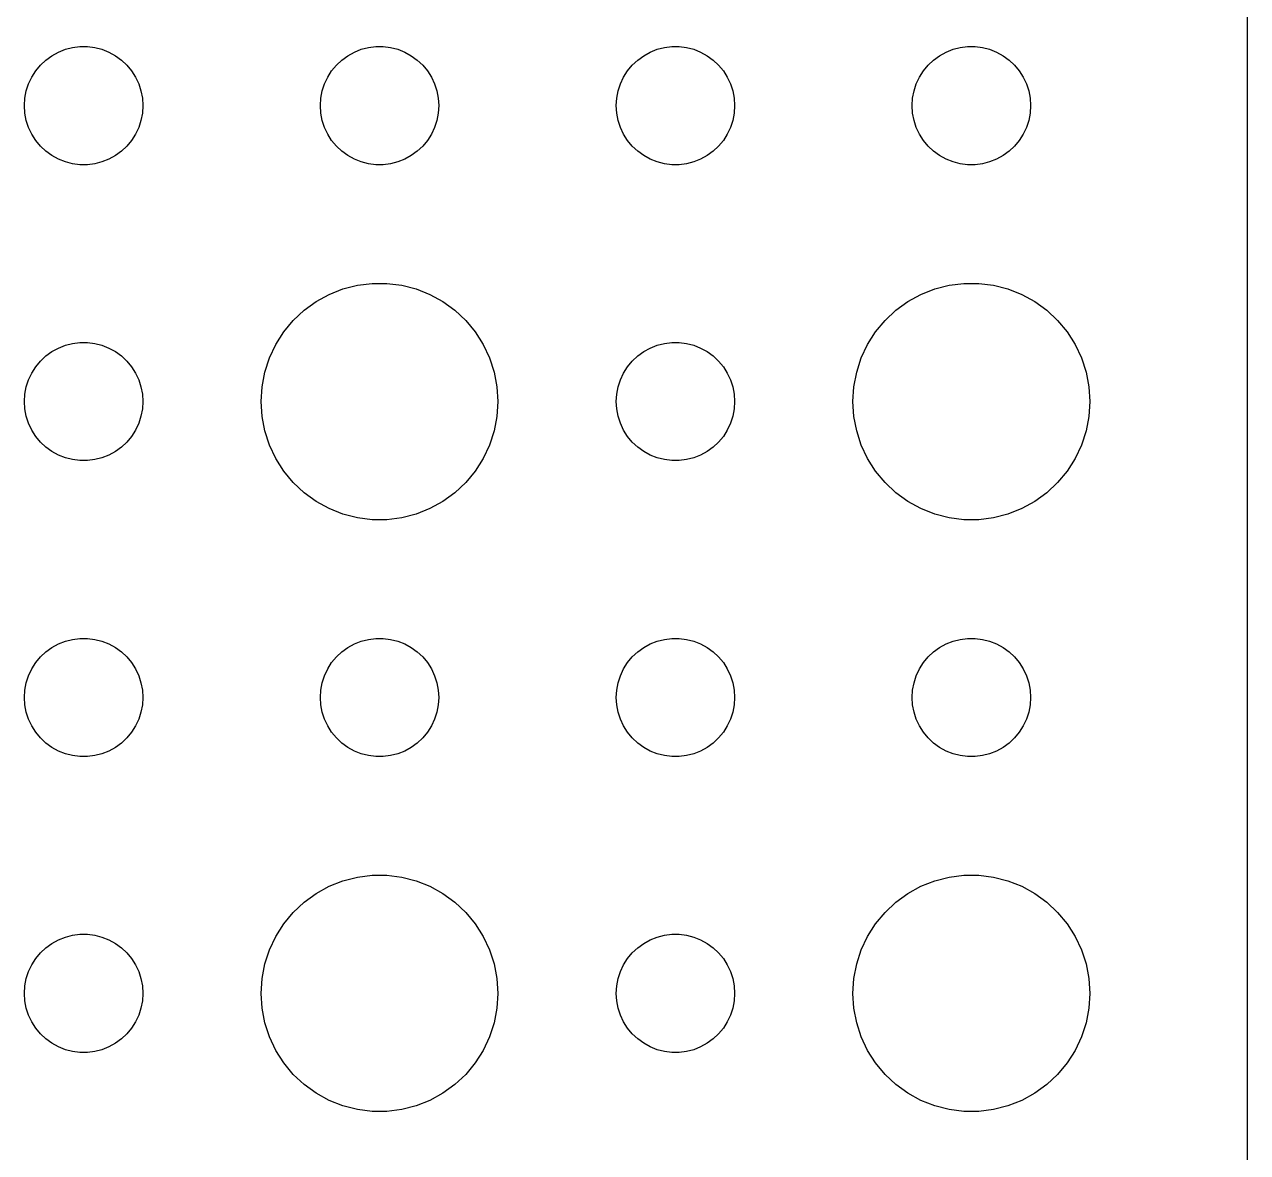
# Model space of a CAD drawing. Header units: metres. Extents: x -134 to 134, y 176 to 394.
# Drawn here: x 103.5 to 134.5, y 337.97 to 366.56 of the extents above; entities that cross this region are included whole.
import ezdxf

# ---------------------------------------------------------------- set-up
doc = ezdxf.new("R2010")
doc.units = ezdxf.units.M

msp = doc.modelspace()

# ---------------------------------------------------------------- linework, layer by layer
for p, q in [((134.5, 295), (134.5, 389)), ((104.196, 365.766), (104.361, 365.857)), ((104.361, 365.857), (104.536, 365.927)), ((104.536, 365.927), (104.719, 365.973)), ((104.719, 365.973), (104.906, 365.997)), ((104.906, 365.997), (105.094, 365.997)), ((105.094, 365.997), (105.281, 365.973)), ((105.281, 365.973), (105.464, 365.927)), ((105.464, 365.927), (105.639, 365.857)), ((105.639, 365.857), (105.804, 365.766)), ((111.696, 365.766), (111.861, 365.857)), ((111.861, 365.857), (112.036, 365.927)), ((112.036, 365.927), (112.219, 365.973)), ((112.219, 365.973), (112.406, 365.997)), ((112.406, 365.997), (112.594, 365.997)), ((112.594, 365.997), (112.781, 365.973)), ((112.781, 365.973), (112.964, 365.927)), ((112.964, 365.927), (113.139, 365.857)), ((113.139, 365.857), (113.304, 365.766)), ((119.196, 365.766), (119.361, 365.857)), ((119.361, 365.857), (119.536, 365.927)), ((119.536, 365.927), (119.719, 365.973)), ((119.719, 365.973), (119.906, 365.997)), ((119.906, 365.997), (120.094, 365.997)), ((120.094, 365.997), (120.281, 365.973)), ((120.281, 365.973), (120.464, 365.927)), ((120.464, 365.927), (120.639, 365.857)), ((120.639, 365.857), (120.804, 365.766)), ((126.696, 365.766), (126.861, 365.857)), ((126.861, 365.857), (127.036, 365.927)), ((127.036, 365.927), (127.219, 365.973)), ((127.219, 365.973), (127.406, 365.997)), ((127.406, 365.997), (127.594, 365.997)), ((127.594, 365.997), (127.781, 365.973)), ((127.781, 365.973), (127.964, 365.927)), ((127.964, 365.927), (128.139, 365.857)), ((128.139, 365.857), (128.304, 365.766)), ((103.786, 365.382), (103.907, 365.527)), ((103.907, 365.527), (104.044, 365.656)), ((104.044, 365.656), (104.196, 365.766)), ((105.804, 365.766), (105.956, 365.656)), ((105.956, 365.656), (106.093, 365.527)), ((106.093, 365.527), (106.214, 365.382)), ((111.286, 365.382), (111.407, 365.527)), ((111.407, 365.527), (111.544, 365.656)), ((111.544, 365.656), (111.696, 365.766)), ((113.304, 365.766), (113.456, 365.656)), ((113.456, 365.656), (113.593, 365.527)), ((113.593, 365.527), (113.714, 365.382)), ((118.786, 365.382), (118.907, 365.527)), ((118.907, 365.527), (119.044, 365.656)), ((119.044, 365.656), (119.196, 365.766)), ((120.804, 365.766), (120.956, 365.656)), ((120.956, 365.656), (121.093, 365.527)), ((121.093, 365.527), (121.214, 365.382)), ((126.286, 365.382), (126.407, 365.527)), ((126.407, 365.527), (126.544, 365.656)), ((126.544, 365.656), (126.696, 365.766)), ((128.304, 365.766), (128.456, 365.656)), ((128.456, 365.656), (128.593, 365.527)), ((128.593, 365.527), (128.714, 365.382)), ((103.605, 365.052), (103.686, 365.223)), ((103.686, 365.223), (103.786, 365.382)), ((106.214, 365.382), (106.314, 365.223)), ((106.314, 365.223), (106.395, 365.052)), ((111.105, 365.052), (111.186, 365.223)), ((111.186, 365.223), (111.286, 365.382)), ((113.714, 365.382), (113.814, 365.223)), ((113.814, 365.223), (113.895, 365.052)), ((118.605, 365.052), (118.686, 365.223)), ((118.686, 365.223), (118.786, 365.382)), ((121.214, 365.382), (121.314, 365.223)), ((121.314, 365.223), (121.395, 365.052)), ((126.105, 365.052), (126.186, 365.223)), ((126.186, 365.223), (126.286, 365.382)), ((128.714, 365.382), (128.814, 365.223)), ((128.814, 365.223), (128.895, 365.052)), ((103.512, 364.688), (103.547, 364.873)), ((103.547, 364.873), (103.605, 365.052)), ((106.395, 365.052), (106.453, 364.873)), ((106.453, 364.873), (106.488, 364.688)), ((111.012, 364.688), (111.047, 364.873)), ((111.047, 364.873), (111.105, 365.052)), ((113.895, 365.052), (113.953, 364.873)), ((113.953, 364.873), (113.988, 364.688)), ((118.512, 364.688), (118.547, 364.873)), ((118.547, 364.873), (118.605, 365.052)), ((121.395, 365.052), (121.453, 364.873)), ((121.453, 364.873), (121.488, 364.688)), ((126.012, 364.688), (126.047, 364.873)), ((126.047, 364.873), (126.105, 365.052)), ((128.895, 365.052), (128.953, 364.873)), ((128.953, 364.873), (128.988, 364.688)), ((103.5, 364.5), (103.512, 364.688)), ((106.488, 364.688), (106.5, 364.5)), ((111, 364.5), (111.012, 364.688)), ((113.988, 364.688), (114, 364.5)), ((118.5, 364.5), (118.512, 364.688)), ((121.488, 364.688), (121.5, 364.5)), ((126, 364.5), (126.012, 364.688)), ((128.988, 364.688), (129, 364.5)), ((103.512, 364.312), (103.5, 364.5)), ((103.547, 364.127), (103.512, 364.312)), ((106.488, 364.312), (106.453, 364.127)), ((106.5, 364.5), (106.488, 364.312)), ((111.012, 364.312), (111, 364.5)), ((111.047, 364.127), (111.012, 364.312)), ((113.988, 364.312), (113.953, 364.127)), ((114, 364.5), (113.988, 364.312)), ((118.512, 364.312), (118.5, 364.5)), ((118.547, 364.127), (118.512, 364.312)), ((121.488, 364.312), (121.453, 364.127)), ((121.5, 364.5), (121.488, 364.312)), ((126.012, 364.312), (126, 364.5)), ((126.047, 364.127), (126.012, 364.312)), ((128.988, 364.312), (128.953, 364.127)), ((129, 364.5), (128.988, 364.312)), ((103.605, 363.948), (103.547, 364.127)), ((103.686, 363.777), (103.605, 363.948)), ((106.395, 363.948), (106.314, 363.777)), ((106.453, 364.127), (106.395, 363.948)), ((111.105, 363.948), (111.047, 364.127)), ((111.186, 363.777), (111.105, 363.948)), ((113.895, 363.948), (113.814, 363.777)), ((113.953, 364.127), (113.895, 363.948)), ((118.605, 363.948), (118.547, 364.127)), ((118.686, 363.777), (118.605, 363.948)), ((121.395, 363.948), (121.314, 363.777)), ((121.453, 364.127), (121.395, 363.948)), ((126.105, 363.948), (126.047, 364.127)), ((126.186, 363.777), (126.105, 363.948)), ((128.895, 363.948), (128.814, 363.777)), ((128.953, 364.127), (128.895, 363.948)), ((103.786, 363.618), (103.686, 363.777)), ((106.314, 363.777), (106.214, 363.618)), ((111.286, 363.618), (111.186, 363.777)), ((113.814, 363.777), (113.714, 363.618)), ((118.786, 363.618), (118.686, 363.777)), ((121.314, 363.777), (121.214, 363.618)), ((126.286, 363.618), (126.186, 363.777)), ((128.814, 363.777), (128.714, 363.618)), ((103.907, 363.473), (103.786, 363.618)), ((104.044, 363.344), (103.907, 363.473)), ((104.196, 363.234), (104.044, 363.344)), ((105.956, 363.344), (105.804, 363.234)), ((106.093, 363.473), (105.956, 363.344)), ((106.214, 363.618), (106.093, 363.473)), ((111.407, 363.473), (111.286, 363.618)), ((111.544, 363.344), (111.407, 363.473)), ((111.696, 363.234), (111.544, 363.344)), ((113.456, 363.344), (113.304, 363.234)), ((113.593, 363.473), (113.456, 363.344)), ((113.714, 363.618), (113.593, 363.473)), ((118.907, 363.473), (118.786, 363.618)), ((119.044, 363.344), (118.907, 363.473)), ((119.196, 363.234), (119.044, 363.344)), ((120.956, 363.344), (120.804, 363.234)), ((121.093, 363.473), (120.956, 363.344)), ((121.214, 363.618), (121.093, 363.473)), ((126.407, 363.473), (126.286, 363.618)), ((126.544, 363.344), (126.407, 363.473)), ((126.696, 363.234), (126.544, 363.344)), ((128.456, 363.344), (128.304, 363.234)), ((128.593, 363.473), (128.456, 363.344)), ((128.714, 363.618), (128.593, 363.473)), ((104.361, 363.143), (104.196, 363.234)), ((104.536, 363.073), (104.361, 363.143)), ((104.719, 363.027), (104.536, 363.073)), ((104.906, 363.003), (104.719, 363.027)), ((105.281, 363.027), (105.094, 363.003)), ((105.464, 363.073), (105.281, 363.027)), ((105.639, 363.143), (105.464, 363.073)), ((105.804, 363.234), (105.639, 363.143)), ((111.861, 363.143), (111.696, 363.234)), ((112.036, 363.073), (111.861, 363.143)), ((112.219, 363.027), (112.036, 363.073)), ((112.406, 363.003), (112.219, 363.027)), ((112.781, 363.027), (112.594, 363.003)), ((112.964, 363.073), (112.781, 363.027)), ((113.139, 363.143), (112.964, 363.073)), ((113.304, 363.234), (113.139, 363.143)), ((119.361, 363.143), (119.196, 363.234)), ((119.536, 363.073), (119.361, 363.143)), ((119.719, 363.027), (119.536, 363.073)), ((119.906, 363.003), (119.719, 363.027)), ((120.281, 363.027), (120.094, 363.003)), ((120.464, 363.073), (120.281, 363.027)), ((120.639, 363.143), (120.464, 363.073)), ((120.804, 363.234), (120.639, 363.143)), ((126.861, 363.143), (126.696, 363.234)), ((127.036, 363.073), (126.861, 363.143)), ((127.219, 363.027), (127.036, 363.073)), ((127.406, 363.003), (127.219, 363.027)), ((127.781, 363.027), (127.594, 363.003)), ((127.964, 363.073), (127.781, 363.027)), ((128.139, 363.143), (127.964, 363.073)), ((128.304, 363.234), (128.139, 363.143)), ((105.094, 363.003), (104.906, 363.003)), ((112.594, 363.003), (112.406, 363.003)), ((120.094, 363.003), (119.906, 363.003)), ((127.594, 363.003), (127.406, 363.003)), ((111.573, 359.853), (111.938, 359.947)), ((111.938, 359.947), (112.312, 359.994)), ((112.312, 359.994), (112.688, 359.994)), ((112.688, 359.994), (113.062, 359.947)), ((113.062, 359.947), (113.427, 359.853)), ((126.573, 359.853), (126.938, 359.947)), ((126.938, 359.947), (127.312, 359.994)), ((127.312, 359.994), (127.688, 359.994)), ((127.688, 359.994), (128.062, 359.947)), ((128.062, 359.947), (128.427, 359.853)), ((110.893, 359.533), (111.223, 359.714)), ((111.223, 359.714), (111.573, 359.853)), ((113.427, 359.853), (113.777, 359.714)), ((113.777, 359.714), (114.107, 359.533)), ((125.893, 359.533), (126.223, 359.714)), ((126.223, 359.714), (126.573, 359.853)), ((128.427, 359.853), (128.777, 359.714)), ((128.777, 359.714), (129.107, 359.533)), ((110.313, 359.054), (110.588, 359.312)), ((110.588, 359.312), (110.893, 359.533)), ((114.107, 359.533), (114.412, 359.312)), ((114.412, 359.312), (114.687, 359.054)), ((125.313, 359.054), (125.588, 359.312)), ((125.588, 359.312), (125.893, 359.533)), ((129.107, 359.533), (129.412, 359.312)), ((129.412, 359.312), (129.687, 359.054)), ((110.073, 358.763), (110.313, 359.054)), ((114.687, 359.054), (114.927, 358.763)), ((125.073, 358.763), (125.313, 359.054)), ((129.687, 359.054), (129.927, 358.763)), ((109.871, 358.445), (110.073, 358.763)), ((114.927, 358.763), (115.129, 358.445)), ((124.871, 358.445), (125.073, 358.763)), ((129.927, 358.763), (130.129, 358.445)), ((104.361, 358.357), (104.536, 358.427)), ((104.536, 358.427), (104.719, 358.473)), ((104.719, 358.473), (104.906, 358.497)), ((104.906, 358.497), (105.094, 358.497)), ((105.094, 358.497), (105.281, 358.473)), ((105.281, 358.473), (105.464, 358.427)), ((105.464, 358.427), (105.639, 358.357)), ((109.711, 358.104), (109.871, 358.445)), ((115.129, 358.445), (115.289, 358.104)), ((119.361, 358.357), (119.536, 358.427)), ((119.536, 358.427), (119.719, 358.473)), ((119.719, 358.473), (119.906, 358.497)), ((119.906, 358.497), (120.094, 358.497)), ((120.094, 358.497), (120.281, 358.473)), ((120.281, 358.473), (120.464, 358.427)), ((120.464, 358.427), (120.639, 358.357)), ((124.711, 358.104), (124.871, 358.445)), ((130.129, 358.445), (130.289, 358.104)), ((103.907, 358.027), (104.044, 358.156)), ((104.044, 358.156), (104.196, 358.266)), ((104.196, 358.266), (104.361, 358.357)), ((105.639, 358.357), (105.804, 358.266)), ((105.804, 358.266), (105.956, 358.156)), ((105.956, 358.156), (106.093, 358.027)), ((109.594, 357.746), (109.711, 358.104)), ((115.289, 358.104), (115.406, 357.746)), ((118.907, 358.027), (119.044, 358.156)), ((119.044, 358.156), (119.196, 358.266)), ((119.196, 358.266), (119.361, 358.357)), ((120.639, 358.357), (120.804, 358.266)), ((120.804, 358.266), (120.956, 358.156)), ((120.956, 358.156), (121.093, 358.027)), ((124.594, 357.746), (124.711, 358.104)), ((130.289, 358.104), (130.406, 357.746)), ((103.686, 357.723), (103.786, 357.882)), ((103.786, 357.882), (103.907, 358.027)), ((106.093, 358.027), (106.214, 357.882)), ((106.214, 357.882), (106.314, 357.723)), ((109.524, 357.376), (109.594, 357.746)), ((115.406, 357.746), (115.476, 357.376)), ((118.686, 357.723), (118.786, 357.882)), ((118.786, 357.882), (118.907, 358.027)), ((121.093, 358.027), (121.214, 357.882)), ((121.214, 357.882), (121.314, 357.723)), ((124.524, 357.376), (124.594, 357.746)), ((130.406, 357.746), (130.476, 357.376)), ((103.547, 357.373), (103.605, 357.552)), ((103.605, 357.552), (103.686, 357.723)), ((106.314, 357.723), (106.395, 357.552)), ((106.395, 357.552), (106.453, 357.373)), ((118.547, 357.373), (118.605, 357.552)), ((118.605, 357.552), (118.686, 357.723)), ((121.314, 357.723), (121.395, 357.552)), ((121.395, 357.552), (121.453, 357.373)), ((103.5, 357), (103.512, 357.188)), ((103.512, 357.188), (103.547, 357.373)), ((106.453, 357.373), (106.488, 357.188)), ((106.488, 357.188), (106.5, 357)), ((109.5, 357), (109.524, 357.376)), ((115.476, 357.376), (115.5, 357)), ((118.5, 357), (118.512, 357.188)), ((118.512, 357.188), (118.547, 357.373)), ((121.453, 357.373), (121.488, 357.188)), ((121.488, 357.188), (121.5, 357)), ((124.5, 357), (124.524, 357.376)), ((130.476, 357.376), (130.5, 357)), ((103.512, 356.812), (103.5, 357)), ((103.547, 356.627), (103.512, 356.812)), ((106.488, 356.812), (106.453, 356.627)), ((106.5, 357), (106.488, 356.812)), ((109.524, 356.624), (109.5, 357)), ((115.5, 357), (115.476, 356.624)), ((118.512, 356.812), (118.5, 357)), ((118.547, 356.627), (118.512, 356.812)), ((121.488, 356.812), (121.453, 356.627)), ((121.5, 357), (121.488, 356.812)), ((124.524, 356.624), (124.5, 357)), ((130.5, 357), (130.476, 356.624)), ((103.605, 356.448), (103.547, 356.627)), ((106.453, 356.627), (106.395, 356.448)), ((109.594, 356.254), (109.524, 356.624)), ((115.476, 356.624), (115.406, 356.254)), ((118.605, 356.448), (118.547, 356.627)), ((121.453, 356.627), (121.395, 356.448)), ((124.594, 356.254), (124.524, 356.624)), ((130.476, 356.624), (130.406, 356.254)), ((103.686, 356.277), (103.605, 356.448)), ((103.786, 356.118), (103.686, 356.277)), ((106.314, 356.277), (106.214, 356.118)), ((106.395, 356.448), (106.314, 356.277)), ((109.711, 355.896), (109.594, 356.254)), ((115.406, 356.254), (115.289, 355.896)), ((118.686, 356.277), (118.605, 356.448)), ((118.786, 356.118), (118.686, 356.277)), ((121.314, 356.277), (121.214, 356.118)), ((121.395, 356.448), (121.314, 356.277)), ((124.711, 355.896), (124.594, 356.254)), ((130.406, 356.254), (130.289, 355.896)), ((103.907, 355.973), (103.786, 356.118)), ((104.044, 355.844), (103.907, 355.973)), ((106.093, 355.973), (105.956, 355.844)), ((106.214, 356.118), (106.093, 355.973)), ((109.871, 355.555), (109.711, 355.896)), ((115.289, 355.896), (115.129, 355.555)), ((118.907, 355.973), (118.786, 356.118)), ((119.044, 355.844), (118.907, 355.973)), ((121.093, 355.973), (120.956, 355.844)), ((121.214, 356.118), (121.093, 355.973)), ((124.871, 355.555), (124.711, 355.896)), ((130.289, 355.896), (130.129, 355.555)), ((104.196, 355.734), (104.044, 355.844)), ((104.361, 355.643), (104.196, 355.734)), ((104.536, 355.573), (104.361, 355.643)), ((104.719, 355.527), (104.536, 355.573)), ((105.464, 355.573), (105.281, 355.527)), ((105.639, 355.643), (105.464, 355.573)), ((105.804, 355.734), (105.639, 355.643)), ((105.956, 355.844), (105.804, 355.734)), ((119.196, 355.734), (119.044, 355.844)), ((119.361, 355.643), (119.196, 355.734)), ((119.536, 355.573), (119.361, 355.643)), ((119.719, 355.527), (119.536, 355.573)), ((120.464, 355.573), (120.281, 355.527)), ((120.639, 355.643), (120.464, 355.573)), ((120.804, 355.734), (120.639, 355.643)), ((120.956, 355.844), (120.804, 355.734)), ((104.906, 355.503), (104.719, 355.527)), ((105.094, 355.503), (104.906, 355.503)), ((105.281, 355.527), (105.094, 355.503)), ((110.073, 355.237), (109.871, 355.555)), ((115.129, 355.555), (114.927, 355.237)), ((119.906, 355.503), (119.719, 355.527)), ((120.094, 355.503), (119.906, 355.503)), ((120.281, 355.527), (120.094, 355.503)), ((125.073, 355.237), (124.871, 355.555)), ((130.129, 355.555), (129.927, 355.237)), ((110.313, 354.946), (110.073, 355.237)), ((114.927, 355.237), (114.687, 354.946)), ((125.313, 354.946), (125.073, 355.237)), ((129.927, 355.237), (129.687, 354.946)), ((110.588, 354.688), (110.313, 354.946)), ((110.893, 354.467), (110.588, 354.688)), ((114.412, 354.688), (114.107, 354.467)), ((114.687, 354.946), (114.412, 354.688)), ((125.588, 354.688), (125.313, 354.946)), ((125.893, 354.467), (125.588, 354.688)), ((129.412, 354.688), (129.107, 354.467)), ((129.687, 354.946), (129.412, 354.688)), ((111.223, 354.286), (110.893, 354.467)), ((114.107, 354.467), (113.777, 354.286)), ((126.223, 354.286), (125.893, 354.467)), ((129.107, 354.467), (128.777, 354.286)), ((111.573, 354.147), (111.223, 354.286)), ((111.938, 354.053), (111.573, 354.147)), ((112.312, 354.006), (111.938, 354.053)), ((113.062, 354.053), (112.688, 354.006)), ((113.427, 354.147), (113.062, 354.053)), ((113.777, 354.286), (113.427, 354.147)), ((126.573, 354.147), (126.223, 354.286)), ((126.938, 354.053), (126.573, 354.147)), ((127.312, 354.006), (126.938, 354.053)), ((128.062, 354.053), (127.688, 354.006)), ((128.427, 354.147), (128.062, 354.053)), ((128.777, 354.286), (128.427, 354.147)), ((112.688, 354.006), (112.312, 354.006)), ((127.688, 354.006), (127.312, 354.006)), ((104.361, 350.857), (104.536, 350.927)), ((104.536, 350.927), (104.719, 350.973)), ((104.719, 350.973), (104.906, 350.997)), ((104.906, 350.997), (105.094, 350.997)), ((105.094, 350.997), (105.281, 350.973)), ((105.281, 350.973), (105.464, 350.927)), ((105.464, 350.927), (105.639, 350.857)), ((111.861, 350.857), (112.036, 350.927)), ((112.036, 350.927), (112.219, 350.973)), ((112.219, 350.973), (112.406, 350.997)), ((112.406, 350.997), (112.594, 350.997)), ((112.594, 350.997), (112.781, 350.973)), ((112.781, 350.973), (112.964, 350.927)), ((112.964, 350.927), (113.139, 350.857)), ((119.361, 350.857), (119.536, 350.927)), ((119.536, 350.927), (119.719, 350.973)), ((119.719, 350.973), (119.906, 350.997)), ((119.906, 350.997), (120.094, 350.997)), ((120.094, 350.997), (120.281, 350.973)), ((120.281, 350.973), (120.464, 350.927)), ((120.464, 350.927), (120.639, 350.857)), ((126.861, 350.857), (127.036, 350.927)), ((127.036, 350.927), (127.219, 350.973)), ((127.219, 350.973), (127.406, 350.997)), ((127.406, 350.997), (127.594, 350.997)), ((127.594, 350.997), (127.781, 350.973)), ((127.781, 350.973), (127.964, 350.927)), ((127.964, 350.927), (128.139, 350.857)), ((103.907, 350.527), (104.044, 350.656)), ((104.044, 350.656), (104.196, 350.766)), ((104.196, 350.766), (104.361, 350.857)), ((105.639, 350.857), (105.804, 350.766)), ((105.804, 350.766), (105.956, 350.656)), ((105.956, 350.656), (106.093, 350.527)), ((111.407, 350.527), (111.544, 350.656)), ((111.544, 350.656), (111.696, 350.766)), ((111.696, 350.766), (111.861, 350.857)), ((113.139, 350.857), (113.304, 350.766)), ((113.304, 350.766), (113.456, 350.656)), ((113.456, 350.656), (113.593, 350.527)), ((118.907, 350.527), (119.044, 350.656)), ((119.044, 350.656), (119.196, 350.766)), ((119.196, 350.766), (119.361, 350.857)), ((120.639, 350.857), (120.804, 350.766)), ((120.804, 350.766), (120.956, 350.656)), ((120.956, 350.656), (121.093, 350.527)), ((126.407, 350.527), (126.544, 350.656)), ((126.544, 350.656), (126.696, 350.766)), ((126.696, 350.766), (126.861, 350.857)), ((128.139, 350.857), (128.304, 350.766)), ((128.304, 350.766), (128.456, 350.656)), ((128.456, 350.656), (128.593, 350.527)), ((103.686, 350.223), (103.786, 350.382)), ((103.786, 350.382), (103.907, 350.527)), ((106.093, 350.527), (106.214, 350.382)), ((106.214, 350.382), (106.314, 350.223)), ((111.186, 350.223), (111.286, 350.382)), ((111.286, 350.382), (111.407, 350.527)), ((113.593, 350.527), (113.714, 350.382)), ((113.714, 350.382), (113.814, 350.223)), ((118.686, 350.223), (118.786, 350.382)), ((118.786, 350.382), (118.907, 350.527)), ((121.093, 350.527), (121.214, 350.382)), ((121.214, 350.382), (121.314, 350.223)), ((126.186, 350.223), (126.286, 350.382)), ((126.286, 350.382), (126.407, 350.527)), ((128.593, 350.527), (128.714, 350.382)), ((128.714, 350.382), (128.814, 350.223)), ((103.547, 349.873), (103.605, 350.052)), ((103.605, 350.052), (103.686, 350.223)), ((106.314, 350.223), (106.395, 350.052)), ((106.395, 350.052), (106.453, 349.873)), ((111.047, 349.873), (111.105, 350.052)), ((111.105, 350.052), (111.186, 350.223)), ((113.814, 350.223), (113.895, 350.052)), ((113.895, 350.052), (113.953, 349.873)), ((118.547, 349.873), (118.605, 350.052)), ((118.605, 350.052), (118.686, 350.223)), ((121.314, 350.223), (121.395, 350.052)), ((121.395, 350.052), (121.453, 349.873)), ((126.047, 349.873), (126.105, 350.052)), ((126.105, 350.052), (126.186, 350.223)), ((128.814, 350.223), (128.895, 350.052)), ((128.895, 350.052), (128.953, 349.873)), ((103.5, 349.5), (103.512, 349.688)), ((103.512, 349.688), (103.547, 349.873)), ((106.453, 349.873), (106.488, 349.688)), ((106.488, 349.688), (106.5, 349.5)), ((111, 349.5), (111.012, 349.688)), ((111.012, 349.688), (111.047, 349.873)), ((113.953, 349.873), (113.988, 349.688)), ((113.988, 349.688), (114, 349.5)), ((118.5, 349.5), (118.512, 349.688)), ((118.512, 349.688), (118.547, 349.873)), ((121.453, 349.873), (121.488, 349.688)), ((121.488, 349.688), (121.5, 349.5)), ((126, 349.5), (126.012, 349.688)), ((126.012, 349.688), (126.047, 349.873)), ((128.953, 349.873), (128.988, 349.688)), ((128.988, 349.688), (129, 349.5)), ((103.512, 349.312), (103.5, 349.5)), ((106.5, 349.5), (106.488, 349.312)), ((111.012, 349.312), (111, 349.5)), ((114, 349.5), (113.988, 349.312)), ((118.512, 349.312), (118.5, 349.5)), ((121.5, 349.5), (121.488, 349.312)), ((126.012, 349.312), (126, 349.5)), ((129, 349.5), (128.988, 349.312)), ((103.547, 349.127), (103.512, 349.312)), ((103.605, 348.948), (103.547, 349.127)), ((106.453, 349.127), (106.395, 348.948)), ((106.488, 349.312), (106.453, 349.127)), ((111.047, 349.127), (111.012, 349.312)), ((111.105, 348.948), (111.047, 349.127)), ((113.953, 349.127), (113.895, 348.948)), ((113.988, 349.312), (113.953, 349.127)), ((118.547, 349.127), (118.512, 349.312)), ((118.605, 348.948), (118.547, 349.127)), ((121.453, 349.127), (121.395, 348.948)), ((121.488, 349.312), (121.453, 349.127)), ((126.047, 349.127), (126.012, 349.312)), ((126.105, 348.948), (126.047, 349.127)), ((128.953, 349.127), (128.895, 348.948)), ((128.988, 349.312), (128.953, 349.127)), ((103.686, 348.777), (103.605, 348.948)), ((103.786, 348.618), (103.686, 348.777)), ((106.314, 348.777), (106.214, 348.618)), ((106.395, 348.948), (106.314, 348.777)), ((111.186, 348.777), (111.105, 348.948)), ((111.286, 348.618), (111.186, 348.777)), ((113.814, 348.777), (113.714, 348.618)), ((113.895, 348.948), (113.814, 348.777)), ((118.686, 348.777), (118.605, 348.948)), ((118.786, 348.618), (118.686, 348.777)), ((121.314, 348.777), (121.214, 348.618)), ((121.395, 348.948), (121.314, 348.777)), ((126.186, 348.777), (126.105, 348.948)), ((126.286, 348.618), (126.186, 348.777)), ((128.814, 348.777), (128.714, 348.618)), ((128.895, 348.948), (128.814, 348.777)), ((103.907, 348.473), (103.786, 348.618)), ((104.044, 348.344), (103.907, 348.473)), ((106.093, 348.473), (105.956, 348.344)), ((106.214, 348.618), (106.093, 348.473)), ((111.407, 348.473), (111.286, 348.618)), ((111.544, 348.344), (111.407, 348.473)), ((113.593, 348.473), (113.456, 348.344)), ((113.714, 348.618), (113.593, 348.473)), ((118.907, 348.473), (118.786, 348.618)), ((119.044, 348.344), (118.907, 348.473)), ((121.093, 348.473), (120.956, 348.344)), ((121.214, 348.618), (121.093, 348.473)), ((126.407, 348.473), (126.286, 348.618)), ((126.544, 348.344), (126.407, 348.473)), ((128.593, 348.473), (128.456, 348.344)), ((128.714, 348.618), (128.593, 348.473)), ((104.196, 348.234), (104.044, 348.344)), ((104.361, 348.143), (104.196, 348.234)), ((104.536, 348.073), (104.361, 348.143)), ((105.639, 348.143), (105.464, 348.073)), ((105.804, 348.234), (105.639, 348.143)), ((105.956, 348.344), (105.804, 348.234)), ((111.696, 348.234), (111.544, 348.344)), ((111.861, 348.143), (111.696, 348.234)), ((112.036, 348.073), (111.861, 348.143)), ((113.139, 348.143), (112.964, 348.073)), ((113.304, 348.234), (113.139, 348.143)), ((113.456, 348.344), (113.304, 348.234)), ((119.196, 348.234), (119.044, 348.344)), ((119.361, 348.143), (119.196, 348.234)), ((119.536, 348.073), (119.361, 348.143)), ((120.639, 348.143), (120.464, 348.073)), ((120.804, 348.234), (120.639, 348.143)), ((120.956, 348.344), (120.804, 348.234)), ((126.696, 348.234), (126.544, 348.344)), ((126.861, 348.143), (126.696, 348.234)), ((127.036, 348.073), (126.861, 348.143)), ((128.139, 348.143), (127.964, 348.073)), ((128.304, 348.234), (128.139, 348.143)), ((128.456, 348.344), (128.304, 348.234)), ((104.719, 348.027), (104.536, 348.073)), ((104.906, 348.003), (104.719, 348.027)), ((105.094, 348.003), (104.906, 348.003)), ((105.281, 348.027), (105.094, 348.003)), ((105.464, 348.073), (105.281, 348.027)), ((112.219, 348.027), (112.036, 348.073)), ((112.406, 348.003), (112.219, 348.027)), ((112.594, 348.003), (112.406, 348.003)), ((112.781, 348.027), (112.594, 348.003)), ((112.964, 348.073), (112.781, 348.027)), ((119.719, 348.027), (119.536, 348.073)), ((119.906, 348.003), (119.719, 348.027)), ((120.094, 348.003), (119.906, 348.003)), ((120.281, 348.027), (120.094, 348.003)), ((120.464, 348.073), (120.281, 348.027)), ((127.219, 348.027), (127.036, 348.073)), ((127.406, 348.003), (127.219, 348.027)), ((127.594, 348.003), (127.406, 348.003)), ((127.781, 348.027), (127.594, 348.003)), ((127.964, 348.073), (127.781, 348.027)), ((111.223, 344.714), (111.573, 344.853)), ((111.573, 344.853), (111.938, 344.947)), ((111.938, 344.947), (112.312, 344.994)), ((112.312, 344.994), (112.688, 344.994)), ((112.688, 344.994), (113.062, 344.947)), ((113.062, 344.947), (113.427, 344.853)), ((113.427, 344.853), (113.777, 344.714)), ((126.223, 344.714), (126.573, 344.853)), ((126.573, 344.853), (126.938, 344.947)), ((126.938, 344.947), (127.312, 344.994)), ((127.312, 344.994), (127.688, 344.994)), ((127.688, 344.994), (128.062, 344.947)), ((128.062, 344.947), (128.427, 344.853)), ((128.427, 344.853), (128.777, 344.714)), ((110.588, 344.312), (110.893, 344.533)), ((110.893, 344.533), (111.223, 344.714)), ((113.777, 344.714), (114.107, 344.533)), ((114.107, 344.533), (114.412, 344.312)), ((125.588, 344.312), (125.893, 344.533)), ((125.893, 344.533), (126.223, 344.714)), ((128.777, 344.714), (129.107, 344.533)), ((129.107, 344.533), (129.412, 344.312)), ((110.313, 344.054), (110.588, 344.312)), ((114.412, 344.312), (114.687, 344.054)), ((125.313, 344.054), (125.588, 344.312)), ((129.412, 344.312), (129.687, 344.054)), ((110.073, 343.763), (110.313, 344.054)), ((114.687, 344.054), (114.927, 343.763)), ((125.073, 343.763), (125.313, 344.054)), ((129.687, 344.054), (129.927, 343.763)), ((104.719, 343.473), (104.906, 343.497)), ((104.906, 343.497), (105.094, 343.497)), ((105.094, 343.497), (105.281, 343.473)), ((109.871, 343.445), (110.073, 343.763)), ((114.927, 343.763), (115.129, 343.445)), ((119.719, 343.473), (119.906, 343.497)), ((119.906, 343.497), (120.094, 343.497)), ((120.094, 343.497), (120.281, 343.473)), ((124.871, 343.445), (125.073, 343.763)), ((129.927, 343.763), (130.129, 343.445)), ((104.044, 343.156), (104.196, 343.266)), ((104.196, 343.266), (104.361, 343.357)), ((104.361, 343.357), (104.536, 343.427)), ((104.536, 343.427), (104.719, 343.473)), ((105.281, 343.473), (105.464, 343.427)), ((105.464, 343.427), (105.639, 343.357)), ((105.639, 343.357), (105.804, 343.266)), ((105.804, 343.266), (105.956, 343.156)), ((109.711, 343.104), (109.871, 343.445)), ((115.129, 343.445), (115.289, 343.104)), ((119.044, 343.156), (119.196, 343.266)), ((119.196, 343.266), (119.361, 343.357)), ((119.361, 343.357), (119.536, 343.427)), ((119.536, 343.427), (119.719, 343.473)), ((120.281, 343.473), (120.464, 343.427)), ((120.464, 343.427), (120.639, 343.357)), ((120.639, 343.357), (120.804, 343.266)), ((120.804, 343.266), (120.956, 343.156)), ((124.711, 343.104), (124.871, 343.445)), ((130.129, 343.445), (130.289, 343.104)), ((103.686, 342.723), (103.786, 342.882)), ((103.786, 342.882), (103.907, 343.027)), ((103.907, 343.027), (104.044, 343.156)), ((105.956, 343.156), (106.093, 343.027)), ((106.093, 343.027), (106.214, 342.882)), ((106.214, 342.882), (106.314, 342.723)), ((109.594, 342.746), (109.711, 343.104)), ((115.289, 343.104), (115.406, 342.746)), ((118.686, 342.723), (118.786, 342.882)), ((118.786, 342.882), (118.907, 343.027)), ((118.907, 343.027), (119.044, 343.156)), ((120.956, 343.156), (121.093, 343.027)), ((121.093, 343.027), (121.214, 342.882)), ((121.214, 342.882), (121.314, 342.723)), ((124.594, 342.746), (124.711, 343.104)), ((130.289, 343.104), (130.406, 342.746)), ((103.547, 342.373), (103.605, 342.552)), ((103.605, 342.552), (103.686, 342.723)), ((106.314, 342.723), (106.395, 342.552)), ((106.395, 342.552), (106.453, 342.373)), ((109.524, 342.376), (109.594, 342.746)), ((115.406, 342.746), (115.476, 342.376)), ((118.547, 342.373), (118.605, 342.552)), ((118.605, 342.552), (118.686, 342.723)), ((121.314, 342.723), (121.395, 342.552)), ((121.395, 342.552), (121.453, 342.373)), ((124.524, 342.376), (124.594, 342.746)), ((130.406, 342.746), (130.476, 342.376)), ((103.512, 342.188), (103.547, 342.373)), ((106.453, 342.373), (106.488, 342.188)), ((109.5, 342), (109.524, 342.376)), ((115.476, 342.376), (115.5, 342)), ((118.512, 342.188), (118.547, 342.373)), ((121.453, 342.373), (121.488, 342.188)), ((124.5, 342), (124.524, 342.376)), ((130.476, 342.376), (130.5, 342)), ((103.5, 342), (103.512, 342.188)), ((103.512, 341.812), (103.5, 342)), ((106.488, 342.188), (106.5, 342)), ((106.5, 342), (106.488, 341.812)), ((109.524, 341.624), (109.5, 342)), ((115.5, 342), (115.476, 341.624)), ((118.5, 342), (118.512, 342.188)), ((118.512, 341.812), (118.5, 342)), ((121.488, 342.188), (121.5, 342)), ((121.5, 342), (121.488, 341.812)), ((124.524, 341.624), (124.5, 342)), ((130.5, 342), (130.476, 341.624)), ((103.547, 341.627), (103.512, 341.812)), ((103.605, 341.448), (103.547, 341.627)), ((106.453, 341.627), (106.395, 341.448)), ((106.488, 341.812), (106.453, 341.627)), ((109.594, 341.254), (109.524, 341.624)), ((115.476, 341.624), (115.406, 341.254)), ((118.547, 341.627), (118.512, 341.812)), ((118.605, 341.448), (118.547, 341.627)), ((121.453, 341.627), (121.395, 341.448)), ((121.488, 341.812), (121.453, 341.627)), ((124.594, 341.254), (124.524, 341.624)), ((130.476, 341.624), (130.406, 341.254)), ((103.686, 341.277), (103.605, 341.448)), ((106.395, 341.448), (106.314, 341.277)), ((118.686, 341.277), (118.605, 341.448)), ((121.395, 341.448), (121.314, 341.277)), ((103.786, 341.118), (103.686, 341.277)), ((103.907, 340.973), (103.786, 341.118)), ((106.214, 341.118), (106.093, 340.973)), ((106.314, 341.277), (106.214, 341.118)), ((109.711, 340.896), (109.594, 341.254)), ((115.406, 341.254), (115.289, 340.896)), ((118.786, 341.118), (118.686, 341.277)), ((118.907, 340.973), (118.786, 341.118)), ((121.214, 341.118), (121.093, 340.973)), ((121.314, 341.277), (121.214, 341.118)), ((124.711, 340.896), (124.594, 341.254)), ((130.406, 341.254), (130.289, 340.896)), ((104.044, 340.844), (103.907, 340.973)), ((104.196, 340.734), (104.044, 340.844)), ((104.361, 340.643), (104.196, 340.734)), ((105.804, 340.734), (105.639, 340.643)), ((105.956, 340.844), (105.804, 340.734)), ((106.093, 340.973), (105.956, 340.844)), ((109.871, 340.555), (109.711, 340.896)), ((115.289, 340.896), (115.129, 340.555)), ((119.044, 340.844), (118.907, 340.973)), ((119.196, 340.734), (119.044, 340.844)), ((119.361, 340.643), (119.196, 340.734)), ((120.804, 340.734), (120.639, 340.643)), ((120.956, 340.844), (120.804, 340.734)), ((121.093, 340.973), (120.956, 340.844)), ((124.871, 340.555), (124.711, 340.896)), ((130.289, 340.896), (130.129, 340.555)), ((104.536, 340.573), (104.361, 340.643)), ((104.719, 340.527), (104.536, 340.573)), ((104.906, 340.503), (104.719, 340.527)), ((105.094, 340.503), (104.906, 340.503)), ((105.281, 340.527), (105.094, 340.503)), ((105.464, 340.573), (105.281, 340.527)), ((105.639, 340.643), (105.464, 340.573)), ((110.073, 340.237), (109.871, 340.555)), ((115.129, 340.555), (114.927, 340.237)), ((119.536, 340.573), (119.361, 340.643)), ((119.719, 340.527), (119.536, 340.573)), ((119.906, 340.503), (119.719, 340.527)), ((120.094, 340.503), (119.906, 340.503)), ((120.281, 340.527), (120.094, 340.503)), ((120.464, 340.573), (120.281, 340.527)), ((120.639, 340.643), (120.464, 340.573)), ((125.073, 340.237), (124.871, 340.555)), ((130.129, 340.555), (129.927, 340.237)), ((110.313, 339.946), (110.073, 340.237)), ((114.927, 340.237), (114.687, 339.946)), ((125.313, 339.946), (125.073, 340.237)), ((129.927, 340.237), (129.687, 339.946)), ((110.588, 339.688), (110.313, 339.946)), ((114.687, 339.946), (114.412, 339.688)), ((125.588, 339.688), (125.313, 339.946)), ((129.687, 339.946), (129.412, 339.688)), ((110.893, 339.467), (110.588, 339.688)), ((111.223, 339.286), (110.893, 339.467)), ((114.107, 339.467), (113.777, 339.286)), ((114.412, 339.688), (114.107, 339.467)), ((125.893, 339.467), (125.588, 339.688)), ((126.223, 339.286), (125.893, 339.467)), ((129.107, 339.467), (128.777, 339.286)), ((129.412, 339.688), (129.107, 339.467)), ((111.573, 339.147), (111.223, 339.286)), ((111.938, 339.053), (111.573, 339.147)), ((113.427, 339.147), (113.062, 339.053)), ((113.777, 339.286), (113.427, 339.147)), ((126.573, 339.147), (126.223, 339.286)), ((126.938, 339.053), (126.573, 339.147)), ((128.427, 339.147), (128.062, 339.053)), ((128.777, 339.286), (128.427, 339.147)), ((112.312, 339.006), (111.938, 339.053)), ((112.688, 339.006), (112.312, 339.006)), ((113.062, 339.053), (112.688, 339.006)), ((127.312, 339.006), (126.938, 339.053)), ((127.688, 339.006), (127.312, 339.006)), ((128.062, 339.053), (127.688, 339.006))]:
    msp.add_line(p, q)

doc.saveas('drawing.dxf')
